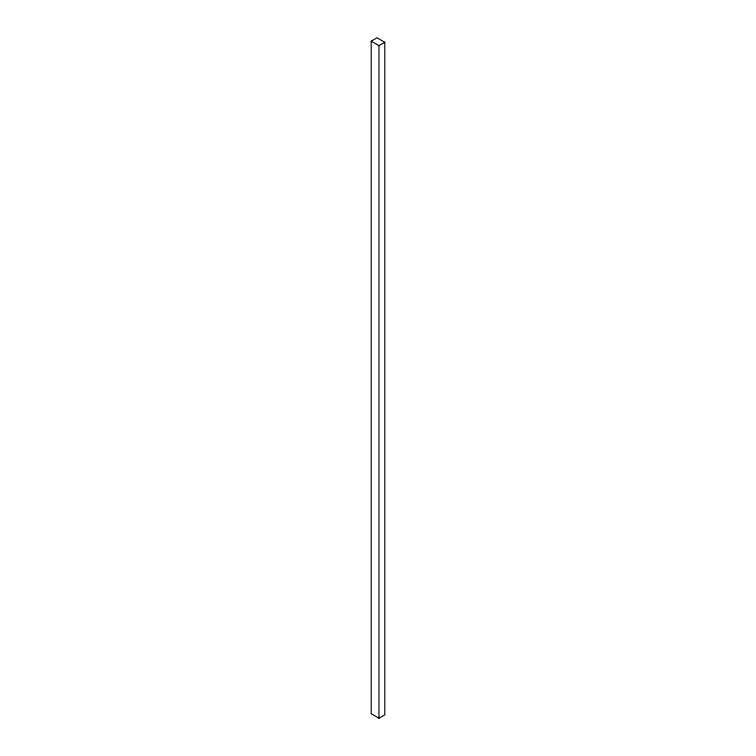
<?xml version="1.0" encoding="UTF-8"?>
<svg xmlns="http://www.w3.org/2000/svg" width="756" height="756" viewBox="0 0 756 756"><rect width="100%" height="100%" fill="white"/><g stroke="black" fill="none" stroke-linecap="round" stroke-linejoin="round"><path stroke-width="1.13" d="M371.205 41.164L377.027 37.8L384.795 42.279L384.795 714.836L378.973 718.2L371.205 713.721L371.205 41.164L378.973 45.643L384.795 42.279M378.973 45.643L378.973 718.2"/></g></svg>
